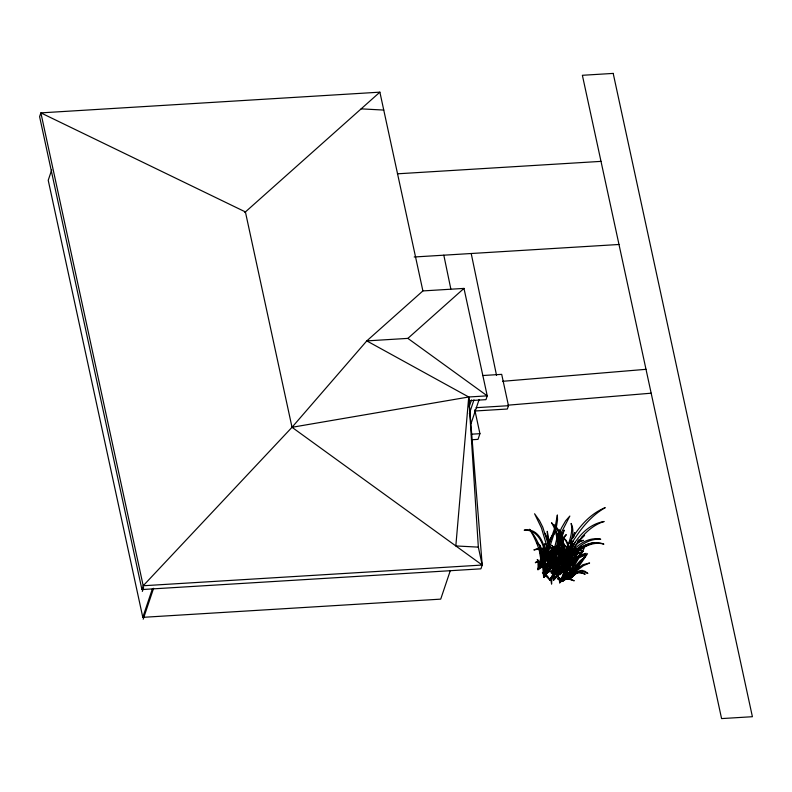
<?xml version="1.0" encoding="UTF-8"?>
<svg xmlns="http://www.w3.org/2000/svg" width="792" height="792" viewBox="0 0 792 792"><rect width="100%" height="100%" fill="white"/><g stroke="black" fill="none" stroke-linecap="round" stroke-linejoin="round"><path stroke-width="1.19" d="M559.667 570.111L559.687 567.785M562.924 562.31L562.954 559.875M557.835 560.677C555.885 572.309 562.914 556.667 567.428 557.33L567.993 557.538C571.378 569.933 570.319 564.062 566.122 557.469L565.221 557.192C561.667 555.677 555.083 568.814 559.33 563.32M566.438 559.568L565.884 552.846L564.775 549.985L565.122 560.667M547.817 548.519C548.5 555.024 544.649 587.06 548.866 555.36M572.497 568.319L572.398 572.606L575.923 565.429L580.477 560.439L585.011 557.162L576.507 566.478L572.26 572.378L577.536 567.23L579.318 567.221L578.12 567.003L575.685 568.814M569.686 566.339C568.29 589.713 570.022 573.349 581.764 571.141L587.832 573.418L585.021 571.319L582.16 570.379L579.091 570.903L569.824 578.922L570.27 575.467M558.766 550.955L557.865 565.072L559.34 561.696M563.706 551.697L563.914 546.827L562.736 540.233M563.181 555.034L562.795 547.807L564.557 551.687M559.013 571.666L559.202 569.27M559.39 566.884L559.568 564.488M561.043 566.617L560.746 562.449L557.182 558.865L559.053 561.944L559.419 566.973M562.152 552.945C563.31 545.193 564.072 536.649 559.35 529.848C563.082 537.709 562.013 546.579 560.498 554.836M561.033 562.904L561.281 560.716M561.528 558.528L561.904 555.241M564.468 577.487L564.528 567.458L562.944 562.092L564.142 566.25L564.369 574.269M558.845 571.359L559.271 568.072M563.765 569.646L563.043 580.972L565.28 568.557M560.696 558.637L561.182 556.687M574.339 536.006L574.596 532.531L573.141 537.847M553.915 571.864L554.281 569.557M554.836 566.092L555.38 562.627M565.666 566.27L566.409 561.577M566.448 570.25L566.626 571.161M563.904 567.29L565.943 564.399L563.498 571.903L567.062 565.102C568.795 564.468 555.895 580.902 560.706 571.596M553.905 550.47L556.499 539.837L561.488 527.967L565.627 520.849L569.844 516.038L560.597 534.085M574.22 561.379L572.339 564.27L573.22 561.073L574.942 559.31L574.537 563.785L575.734 559.835M564.092 567.418L564.676 563.983M567.527 564.023L569.319 556.618M564.429 557.598L565.161 554.271M552.39 558.241L553.172 554.865M569.359 561.627L570.893 556.182M565.132 574.23L566.765 567.498L574.408 551.559L569.497 565.003M554.746 570.973C556.974 561.488 560.112 551.727 559.073 541.886L555.925 559.162L554.291 560.488L557.043 554.192M562.34 568.567L563.132 565.369M559.142 547.727L561.172 540.045M562.072 536.758L564.171 530.125L561.073 536.382M541.698 559.647L541.867 559.063M557.994 546.411L554.727 560.617L553.281 552.974L551.361 548.49L548.747 546.371L551.014 547.421L553.063 552.341L554.618 560.192M558.607 544.183L559.845 539.728M557.934 541.599L552.816 559.271M571.279 560.429L564.498 579.19L567.805 566.844M542.975 555.113L547.024 544.054M573.042 540.827L570.111 549.737M573.002 573.309L579.437 563.241L587.545 553.687L571.497 577.249L572.606 574.18M547.579 548.915L544.876 557.865L548.688 554.964M566.379 549.856C569.171 541.382 573.269 532.561 571.121 523.453C574.289 529.729 572.596 537.164 570.171 543.391M548.618 545.737L555.291 526.373L557.36 514.948L557.528 519.918L556.459 526.601L549.371 547.995M51.688 169.963L48.223 180.269L142.798 617.344L440.718 599.138L450.351 570.507M463.983 288.407L407.88 338.382L366.785 340.897L468.725 396.99L482.209 565.043L480.932 568.834L141.926 589.555L143.203 585.763L292.02 427.294L366.785 340.897L422.898 290.921L463.983 288.407L487.238 395.852L485.961 399.653L468.686 400.702M142.332 591.426L143.609 587.634M142.798 617.344L152.43 588.713M143.203 619.205L153.608 588.288M469.141 406.88L471.468 399.99M469.339 413.652L473.972 399.871M471.002 423.671L479.111 399.554M474.764 409.801L479.932 433.679L478.022 439.372L471.903 439.748M482.516 375.537L501.692 374.359L508.474 405.702L507.355 409.018L475.002 410.998M566.389 556.885L568.22 551.658M568.587 550.608L571.834 541.659M568.102 568.339C559.38 589.149 567.795 569.24 576.942 568.943L574.101 569.101L569.567 572.111L564.32 577.596M558.231 540.56L560.201 535.164M547.153 546.401L542.124 559.419M566.953 552.163L568.171 548.886M548.599 550.064L544.876 557.865L548.153 555.598M571.557 557.291L569.953 561.112M567.131 557.024L569.28 551.915M567.577 564.142L568.072 562.993L565.072 571.319L559.637 582.744L567.092 565.211M572.111 575.319L571.497 577.249L570.992 575.408M566.745 558.32C573.26 541.956 585.595 524.482 604.157 521.492C589.614 525.977 579.061 538.699 572.081 551.658M571.864 563.33L574.853 556.588L581.318 546.104L574.962 559.112M572.873 551.093C572.448 545.787 591.456 529.64 581.863 537.233M566.577 553.489L557.647 574.616L557.221 572.25M544.946 573.725L554.915 549.826L550.588 557.449L544.351 573.972L548.381 571.636L551.895 571.834L555.687 574.447L553.222 571.151L549.826 570.784L544.777 573.814M569.537 556.766L565.924 563.993M565.528 564.736L566.518 561.182L564.666 560.855L563.864 562.825M557.311 574.547L562.211 565.191L569.943 557.33L565.557 563.231M563.3 554.41C572.666 535.501 584.902 515.988 605.236 507.623C585.773 518.809 574.052 538.629 563.31 557.608M547.024 566.953L551.608 563.31M548.975 542.678L552.054 537.095M563.3 557.4L564.448 555.331M570.22 573.289L584.189 548.242L573.952 564.013L569.438 572.764L567.884 577.477L569.636 574.329M546.193 559.726L548.529 555.529M546.777 573.23C552.875 566.31 562.983 553.39 574.576 549.143C579.417 547.45 569.191 550.123 568.339 551.163C559.528 556.627 551.786 564.122 546.777 573.23C542.461 561.241 538.253 541.995 529.412 529.264C539.055 540.223 544.203 557.281 546.648 572.072M559.023 571.388L559.558 570.438M573.883 561.013L571.022 565.726L574.418 560.35M573.487 562.043L572.279 564.102M548.549 541.075L552.618 534.947M557.014 575.239L560.479 569.299L565.26 565.547L567.329 567.409L567.339 566.656L566.577 565.943L561.964 570.141L556.608 576.536M567.171 552.499L572.21 545.579L566.795 554.449L557.647 574.616L557.905 573.547C556.865 564.864 557.419 554.865 551.955 547.519L553.717 552.757L556.657 568.706M553.172 535.342L555.222 532.095M560.36 570.784L556.885 576.269M561.617 568.706L564.815 564.171M552.44 562.577L555.241 559.835L551.42 566.26L553.766 559.39L552.697 560.449M557.202 569.775C556.816 569.379 552.499 580.635 554.162 579.546C559.013 573.943 555.667 569.814 559.825 566.26M553.163 568.715C552.173 564.993 550.183 561.053 546.529 559.37C541.391 560.508 543.381 560.479 547.43 559.815C553.4 561.132 555.529 572.943 554.44 574.249M550.846 555.291L553.044 552.45L554.568 553.252L552.153 552.677L550.767 553.519M554.37 572.081L559.845 563.508M574.19 561.528L572.339 564.349L571.408 556.034M556.598 568.894L559.835 563.973M548.846 557.627L549.094 557.459M572.547 573.883L573.329 573.091L574.002 574.675L574.022 573.131L571.418 576.853M565.834 562.28L568.616 558.212M560.528 562.548L565.953 554.846L572.606 547.817L564.587 557.172M560.479 562.993L563.221 559.112M568.983 566.607L570.735 565.607L567.488 566.904M561.637 568.3L563.043 566.329M569.567 574.952C565.112 581.902 569.814 571.438 572.368 572.418L573.685 573.982L572.962 572.269L570.893 573.151M557.746 568.359L558.241 567.706L556.222 571.695L549.965 580.12L542.411 572.428L547.559 576.14L549.965 580.13L552.39 574.962L555.529 571.141M551.173 551.47L554.855 546.579M555.697 573.22L553.489 572.616L551.153 573.022L553.846 572.171L556.053 573.299L558.667 577.873L559.875 582.793L559.33 578.645L557.499 575.19L555.697 573.22L554.182 574.655M557.122 571.329L563.617 563.884M547.361 559.221L545.619 560.776M560.983 541.906L562.221 540.302M564.379 557.301L567.191 553.658M552.064 553.004L553.42 551.262L558.449 548.163L560.281 550.004L559.607 548.658L559.083 549.034M569.864 550.202L575.348 542.134L570.982 546.698M556.281 547.925L558.281 545.391M567.933 556.677C575.042 546.371 587.397 536.332 600.712 539.233C588.228 538.164 577.269 547.104 570.072 556.41M550.955 554.539L553.242 551.707M554.153 575.081L553.994 566.25M554.36 532.699L554.964 531.947M562.835 539.5L566.27 534.63L562.063 538.669M574.685 561.32L571.022 565.726L570.101 557.924M549.074 555.786L545.846 561.122L550.232 556.034M561.241 564.567C570.062 554.875 580.576 544.154 594.337 542.718C583.08 545.431 574.17 553.459 566.141 561.389M560.162 570.755L553.687 580.16L564.043 568.735M569.696 574.962L566.329 579.269L570.874 575.22M566.973 551.301L568.577 549.46M575.19 559.469L581.971 552.836L579.209 555.994M566.132 566.379L575.348 556.301L562.528 567.983M562.696 570.933L559.677 574.834L563.528 571.309M577.724 541.104L578.972 539.728M574.091 570.557C569.735 577.903 574.527 558.895 571.844 556.756L572.527 567.24M561.251 557.835L562.825 557.202M541.649 559.706L545.49 556.796L553.123 556.103L550.668 556.043M555.786 549.113L563.379 541.203L561.35 542.431M559.182 541.56L560.617 540.114M570.705 549.737L572.319 548.143M565.943 555.687L567.448 554.222M569.814 557.865L571.349 556.41M549.371 563.409L550.905 561.954M566.547 561.478L568.072 560.063M569.854 549.153L573.873 545.441M569.745 558.528L572.458 556.043M244.728 212.543L379.883 92.159L422.898 290.921M556.231 546.935L558.033 545.341M566.656 567.112L578.932 556.895L586.031 554.756L579.101 557.756L565.151 569.943M570.379 574.18L582.892 564.716L589.604 562.993L583.397 565.696L572.537 573.923M541.966 559.548L546.539 556.39L549.777 555.865M558.221 557.36L559.954 555.915L562.28 555.816M573.646 554.222L581.922 547.727M573.368 555.212C581.506 547.787 592.446 540.877 603.89 544.134C597.891 541.55 588.614 542.639 582.813 547.064M576.21 558.34C575.853 556.123 595.386 549.955 580.615 555.836M566.171 555.766L568.013 554.291M553.658 560.657L555.519 559.231M557.142 560.399L560.281 557.984M551.479 564.142L547.005 567.102M554.667 552.192L558.192 549.668M556.142 559.518C558.756 554.935 589.08 543.738 563.072 555.499M576.348 544.173L580.556 541.352L583.496 540.372L580.605 540.807L577.14 542.738M564.3 559.993L564.419 559.489M574.269 554.449L583.397 551.272L571.27 556.944M574.537 550.282L578.338 549.866M557.321 558.786L563.27 558.479M565.181 555.826L563.934 555.499M141.926 589.555L39.6 116.671L40.877 112.88L245.411 211.929L292.02 427.294L468.725 396.99L487.238 395.852L407.88 338.382M551.252 554.083L557.103 553.469L562.963 555.677L559.39 553.163L555.341 552.618M552.113 553.163L553.281 552.974M557.667 559.429L565.359 559.063L564.27 558.796M558.271 556.994L560.696 556.756M502.613 381.308L646.005 369.32M507.781 405.187L651.173 393.198M379.883 92.159L40.877 112.88L143.203 585.763L482.209 565.043L478.338 547.133L468.725 396.99L455.826 545.936L478.338 547.133M397.435 173.814L600.999 161.37M414.196 256.994L618.988 244.48M476.121 407.682L508.474 405.702M471.369 434.204L479.932 433.679M361.132 108.86L383.764 110.068M576.665 548.955L578.487 549.311M567.161 576.061L568.508 576.586L570.082 578.813L569.389 577.299L567.082 576.002M579.279 549.945L582.12 550.935L579.407 549.49M561.587 566.933L559.429 566.389L561.568 567.537M561.904 556.637L566.171 559.281L563.449 555.766M536.699 542.639L539.758 545.193L540.986 551.311M537.718 543.025L540.51 546.094L541.084 551.529M292.02 427.294L482.209 565.043M554.776 548.173L551.569 545.193L553.836 548.539M555.806 550.955L559.687 555.984M566.428 564.28L562.647 560.429L557.726 558.261L562.528 560.914L566.231 565.151M541.649 558.241L541.144 557.519C544.302 564.033 541.946 590.921 546.757 568.418C539.57 587.763 547.559 570.191 553.222 565.033L550.787 566.755L547.292 571.062L543.946 577.18L543.213 563.102L541.649 558.241L541.391 567.587L540.817 560.271M557.489 574.22L557.39 568.775L553.697 566.042L550.816 565.894L548.5 567.112L550.044 565.547L552.192 565.617L555.677 568.428L556.4 570.745M564.369 566.646L560.389 561.419L553.44 558.132L560.389 560.677L565.181 567.032M567.468 567.171L570.468 573.616M550.173 559.944L547.708 555.707L544.629 553.054L541.589 552.559C548.569 554.093 552.895 561.855 553.479 568.517M567.706 566.151L570.636 572.863M568.765 561.647L569.181 562.419M544.728 533.085L547.054 537.481L547.688 540.877M559.013 552.915L560.063 555.103M568.062 543.758L565.914 540.124L563.558 537.907L566.191 541.421L568.181 546.322M563.152 569.775L566.28 579.12L568.597 579.061L574.24 580.784L569.755 579.001L566.28 579.12L562.706 569.557M572.269 564.062L570.765 556.618M561.142 535.273L562.35 538.035M565.547 568.904L567.824 577.497L565.577 567.824M569.092 554.687L565.953 546.757L563.874 544.54L566.191 546.361L569.101 552.964M544.134 567.537L542.975 563.686L541.273 562.874L543.243 564.597L544.589 568.804L544.738 574.111M569.121 546.817L570.289 550.994M562.627 555.123L560.32 549.767L555.687 546.292L560.053 550.42L562.003 554.954M568.458 547.282L569.844 552.747M562.944 556.261L563.904 559.667M550.707 559.063L541.431 527.888L534.58 513.751L539.441 520.542L542.787 527.205L552.123 556.826M556.004 574.259L551.133 556.499L545.886 548.688C553.271 553.45 554.618 563.171 556.034 571.19M539.065 548.846L540.718 559.053M562.32 556.073L563.488 560.726M564.211 555.717L561.201 547.935L559.043 547.539L556.835 548.925L559.578 548.034L562.023 548.698L563.854 551.509L565.389 556.647M561.617 554.37L561.439 553.004L561.033 560.231L563.072 552.925L563.35 554.776M551.321 564.943L551.994 568.082M560.409 534.531L560.835 536.54M471.21 253.509L496.525 375.309M443.817 255.182L450.826 288.951M552.262 564.32L553.222 569.111M546.48 573.349C547.787 572.477 545.747 563.815 541.382 563.657C538.412 564.528 536.986 564.736 540.669 563.35L544.658 566.785L546.302 572.269M552.727 567.062L553.024 568.755M540.896 553.469L541.273 555.826M547.282 545.549L548.519 555.222M561.558 540.867L561.874 543.183M565.092 550.984L563.944 543.629L562.538 542.183L563.577 543.926L564.3 551.163M570.082 563.488L570.487 571.052M558.904 547.609C558.053 539.52 557.301 528.046 551.519 522.74C557.301 531.551 557.4 542.718 557.875 552.885M545.678 559.489C545.074 547.302 539.213 529.135 524.195 530.185C539.728 527.224 546.262 547.312 545.827 559.588M570.745 560.786L571.072 564.32M560.508 556.826L558.766 539.976L557.172 533.798L559.538 563.488M561.538 558.548C560.3 547.094 562.518 533.838 553.757 524.749C562.785 531.62 561.776 543.688 562.508 553.786M561.716 560.875L561.983 564.28M562.488 547.807L562.835 552.628M541.728 557.36L541.886 559.776M565.458 557.697L565.577 559.805M548.757 547.094L548.331 536.818L547.272 531.303L547.767 543.322M541.827 557.499L541.916 559.538M548.717 546.45L548.737 546.985M560.756 559.627L560.776 563.983M538.154 569.042C538.679 570.814 539.619 562.043 538.6 560.766L537.164 559.716L537.996 560.063L538.154 569.042M551.846 578.823L551.588 584.13L550.549 577.992L549.747 580.001L551.678 577.804L551.846 578.823M554.014 572.745L553.549 580.13L551.242 561.716L548.48 554.648L544.747 548.807L550.509 556.687L553.38 565.963L554.014 572.745M541.708 563.755C538.699 577.229 550.757 548.668 554.251 547.826C548.945 548.203 540.342 577.546 540.421 563.359L538.085 561.508L536.55 561.558L535.342 562.766L537.115 561.865L539.213 561.944L541.708 563.755M545.084 554.638L545.203 557.974L545.866 552.232L543.371 549.302L540.372 548.727L533.867 549.955L538.372 548.222L542.688 548.143L545.114 550.767L545.084 554.638M559.776 582.625C566.3 577.229 575.863 569.715 585.169 574.289C576.734 568.725 566.112 576.408 559.776 582.625M562.914 580.833L562.221 579.199L558.251 577.675L557.756 579.219L558.934 577.932L562.914 580.833M545.104 543.619L541.391 560.37L538.006 569.696L543.263 565.716L548.5 564.231L554.044 564.953L549.44 563.191L544.252 564.478L537.946 569.705L542.134 552.153L545.104 543.619M564.577 579.011C566.963 577.804 570.557 572.111 574.883 572.626C571.121 571.279 567.567 576.932 564.577 579.011C566.874 571.22 556.38 562.884 548.777 568.884C556.034 561.964 566.498 569.834 564.498 578.992M576.823 571.834C557.063 585.773 557.796 582.922 576.823 571.834M613.196 73.409L582.377 75.289L721.581 718.591L752.4 716.711L613.196 73.409"/></g></svg>
